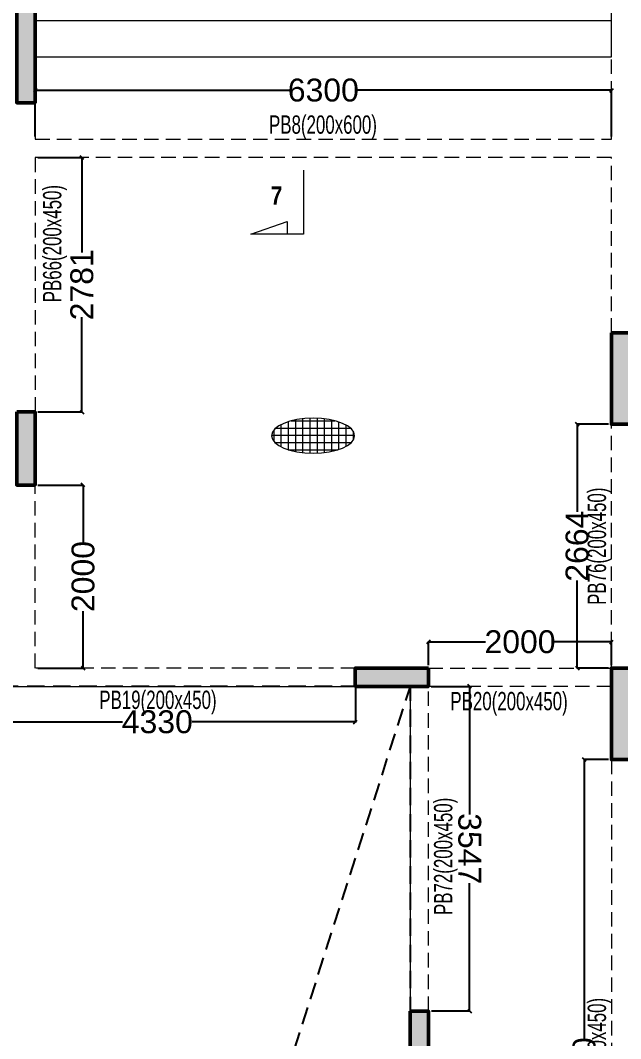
# Model space of a CAD drawing. Header units: millimetres. Extents: x 372 to 37729, y 179 to 80599.
# Drawn here: x 20200 to 26762, y 59940 to 71071 of the extents above; entities that cross this region are included whole.
import ezdxf
from ezdxf.enums import TextEntityAlignment as Align

# ---------------------------------------------------------------- set-up
doc = ezdxf.new("R2010")
doc.units = ezdxf.units.MM
doc.linetypes.add('DASHED', pattern=[0.75, 0.5, -0.25])
doc.linetypes.add('HIDDEN', pattern=[9.525, 6.35, -3.175])
for name, color, linetype, lineweight in [('A-CLMN', 5, 'Continuous', 50), ('A-CONC-PATT', 253, 'Continuous', 0), ('S - BEAM', 7, 'Continuous', 13), ('S - BEAM TXT', 30, 'Continuous', 13), ('section symb', 5, 'Continuous', 0)]:
    doc.layers.add(name, color=color, linetype=linetype, lineweight=lineweight)
for name, color, linetype in [('S-DIM', 8, 'Continuous'), ('SL-FW-HIDDEN', 1, 'Continuous'), ('TEXT', 7, 'Continuous'), ('TOILET SUNK BY100', 240, 'Continuous')]:
    doc.layers.add(name, color=color, linetype=linetype)
doc.styles.add('S - GRID TXT', font='ARIALNB.TTF')
doc.styles.add('SD', font='ARIALNB.TTF')
doc.styles.add('SOBHA', font='arial.ttf')
doc.styles.add('TITLE', font='tahoma.ttf')
doc.dimstyles.new('S--20', dxfattribs={"dimscale": 20, "dimtxt": 12.5, "dimasz": 2, "dimexe": 0.25, "dimexo": 1.5, "dimgap": 0.1, "dimtad": 0, "dimdec": 0, "dimrnd": 0.0005, "dimzin": 0, "dimdsep": 46, "dimtxsty": 'SOBHA', "dimblk": 'OBLIQUE', "dimcen": 0.09, "dimclrd": 8, "dimclre": 8, "dimclrt": 4, "dimadec": 0, "dimazin": 0, "dimtfac": 1, "dimtdec": 0, "dimtofl": 0, "dimtmove": 0, "dimatfit": 3, "dimfxl": 0.18, "dimtolj": 1, "dimtzin": 0, "dimlwd": -1, "dimlwe": -1, "dimarcsym": 0})

# ---------------------------------------------------------------- blocks, each defined once
blk = doc.blocks.new('plinth beam layout')
at = {"layer": 'TOILET SUNK BY100', "linetype": 'Continuous', "lineweight": 18}
h = blk.add_hatch(dxfattribs=at)
h.set_pattern_fill('NET', color=2, scale=630)
h.set_pattern_definition([(2e-15, (-368807.366, -2202960.935), (0, 78.75), []), (90, (-368807.366, -2202960.935), (-78.75, 5e-15), [])])
h.paths.add_polyline_path([(-166375, -2190264), (-166376, -2190272), (-166379, -2190282), (-166383, -2190291), (-166388, -2190301), (-166394, -2190310), (-166402, -2190319), (-166410, -2190328), (-166420, -2190337), (-166430, -2190345), (-166441, -2190353), (-166454, -2190362), (-166467, -2190369), (-166482, -2190377), (-166497, -2190384), (-166513, -2190391), (-166530, -2190397), (-166547, -2190403), (-166565, -2190409), (-166584, -2190414), (-166604, -2190419), (-166624, -2190424), (-166645, -2190428), (-166666, -2190432), (-166687, -2190435), (-166709, -2190438), (-166731, -2190440), (-166754, -2190442), (-166776, -2190443), (-166799, -2190444), (-166822, -2190444), (-166845, -2190444), (-166867, -2190444), (-166890, -2190442), (-166912, -2190441), (-166935, -2190439), (-166957, -2190436), (-166978, -2190433), (-167000, -2190430), (-167021, -2190426), (-167041, -2190422), (-167061, -2190417), (-167080, -2190412), (-167099, -2190406), (-167116, -2190400), (-167134, -2190394), (-167150, -2190387), (-167166, -2190380), (-167180, -2190373), (-167194, -2190365), (-167207, -2190358), (-167219, -2190349), (-167230, -2190341), (-167240, -2190332), (-167249, -2190323), (-167257, -2190314), (-167264, -2190305), (-167269, -2190296), (-167274, -2190287), (-167277, -2190277), (-167280, -2190267), (-167280, -2190262), (-167281, -2190253), (-167280, -2190240), (-167277, -2190229), (-167274, -2190220), (-167269, -2190210), (-167264, -2190201), (-167257, -2190192), (-167249, -2190183), (-167240, -2190174), (-167230, -2190165), (-167219, -2190157), (-167207, -2190149), (-167194, -2190141), (-167180, -2190133), (-167166, -2190126), (-167150, -2190119), (-167134, -2190112), (-167116, -2190106), (-167099, -2190100), (-167080, -2190094), (-167061, -2190089), (-167041, -2190084), (-167021, -2190080), (-167000, -2190076), (-166978, -2190073), (-166957, -2190070), (-166935, -2190067), (-166912, -2190065), (-166890, -2190064), (-166867, -2190063), (-166845, -2190062), (-166822, -2190062), (-166799, -2190062), (-166776, -2190063), (-166754, -2190064), (-166731, -2190066), (-166709, -2190068), (-166687, -2190071), (-166666, -2190074), (-166645, -2190078), (-166624, -2190082), (-166604, -2190087), (-166584, -2190092), (-166565, -2190097), (-166547, -2190103), (-166530, -2190109), (-166513, -2190115), (-166497, -2190122), (-166482, -2190129), (-166467, -2190137), (-166454, -2190145), (-166441, -2190153), (-166430, -2190161), (-166420, -2190169), (-166410, -2190178), (-166402, -2190187), (-166394, -2190196), (-166388, -2190206), (-166383, -2190215), (-166379, -2190224), (-166376, -2190234), (-166375, -2190242), (-166374, -2190253)])
at = {"layer": 'A-CLMN', "lineweight": 18, "extrusion": (0, 0, -1)}
blk.add_ellipse((-166827, -2190253, 0), major_axis=(454, 0), ratio=0.421603, dxfattribs=at)
at = {"layer": 'S - BEAM', "linetype": 'HIDDEN', "ltscale": 25}
for p, q in [((-163565, -2187012, 0), (-163565, -2185713, 0)), ((-169865, -2186613, 0), (-169865, -2187012, 0)), ((-169865, -2187212, 0), (-169865, -2189993, 0)), ((-163565, -2189128, 0), (-163565, -2187212, 0)), ((-163566, -2192793, 0), (-163566, -2190128, 0)), ((-169866, -2192793, 0), (-169866, -2190793, 0)), ((-166366, -2192793, 0), (-169874, -2192793, 0)), ((-165566, -2192793, 0), (-163566, -2192793, 0)), ((-163566, -2192993, 0), (-165566, -2192993, 0)), ((-165565, -2196541, 0), (-165565, -2192993, 1)), ((-163566, -2193793, 0), (-163566, -2200193, 0))]:
    blk.add_line(p, q, dxfattribs=at)
at = {"layer": 'S - BEAM', "linetype": 'ByBlock', "ltscale": 25}
for p, q in [((-170696, -2192993, 0), (-166366, -2192993, 0)), ((-165765, -2192993, 1), (-165765, -2196541, 0))]:
    blk.add_line(p, q, dxfattribs=at)
at = {"layer": 'S - BEAM', "color": 5, "ltscale": 350}
for points, elevation in [([(-169865, -2186113), (-169865, -2184913)], 0), ([(-163565, -2186113), (-163565, -2184913)], 0), ([(-169865, -2185713), (-163565, -2185713)], 5), ([(-169865, -2186113), (-163565, -2186113)], 5)]:
    blk.add_lwpolyline(points, dxfattribs=dict(at, elevation=elevation))
at = {"layer": 'S - BEAM', "linetype": 'HIDDEN', "ltscale": 25, "elevation": 0}
for points in [[(-169865, -2187012), (-163565, -2187012)], [(-163565, -2187212), (-169865, -2187212)]]:
    blk.add_lwpolyline(points, dxfattribs=at)
at = {"layer": 'section symb', "ltscale": 1000, "elevation": 5}
blk.add_lwpolyline([(-166933, -2187352), (-166933, -2188049), (-167508, -2188049), (-167110, -2187910), (-167110, -2188049)], dxfattribs=at)
at = {"layer": 'S - BEAM TXT', "char_height": 200, "attachment_point": 8, "style": 'S - GRID TXT'}
for s, insert in [('{\\fSwis721 LtCn BT|b0|i0|c0|p34;\\W0.9;PB8(200x600)}', (-166719, -2187012, 0)), ('{\\fSwis721 LtCn BT|b0|i0|c0|p34;\\W0.9;PB19(200x450)}', (-168523, -2193300, 1)), ('{\\fSwis721 LtCn BT|b0|i0|c0|p34;\\W0.9;PB20(200x450)}', (-164685, -2193314, 1))]:
    blk.add_mtext(s, dxfattribs=dict(at, insert=insert))
at = {"layer": 'S - BEAM TXT', "char_height": 200, "attachment_point": 8, "rotation": 90, "style": 'S - GRID TXT'}
for s, insert in [('{\\fSwis721 LtCn BT|b0|i0|c0|p34;\\W0.9;PB66(200x450)}', (-169519, -2188153, 0)), ('{\\fSwis721 LtCn BT|b0|i0|c0|p34;\\W0.9;PB76(200x450)}', (-163565, -2191461, 0)), ('{\\fSwis721 LtCn BT|b0|i0|c0|p34;\\W0.9;PB72(200x450)}', (-165245, -2194851, 1)), ('{\\fSwis721 LtCn BT|b0|i0|c0|p34;\\W0.9;PB75(250x450)}', (-163565, -2197039, 0))]:
    blk.add_mtext(s, dxfattribs=dict(at, insert=insert))
at = {"layer": 'TEXT', "color": 4, "linetype": 'Continuous', "style": 'SD'}
blk.add_text('7', height=200, rotation=0.0105, dxfattribs=at).set_placement((-167290, -2187727, 5))
blk = doc.blocks.new('TYP CLM')
at = {"layer": 'A-CONC-PATT'}
h = blk.add_hatch(color=256, dxfattribs=at)
h.dxf.hatch_style = 1
h.paths.add_polyline_path([(11770, 38760), (11570, 38760), (11570, 37660), (11770, 37660)])
h = blk.add_hatch(color=256, dxfattribs=at)
h.dxf.hatch_style = 1
h.paths.add_polyline_path([(18270, 35145), (18070, 35145), (18070, 34145), (18270, 34145)])
h = blk.add_hatch(color=256, dxfattribs=at)
h.dxf.hatch_style = 1
h.paths.add_polyline_path([(11770, 34280), (11570, 34280), (11570, 33480), (11770, 33480)])
h = blk.add_hatch(color=256, dxfattribs=at)
h.dxf.hatch_style = 1
h.paths.add_polyline_path([(16070, 31280), (16070, 31480), (15270, 31480), (15270, 31280)])
h = blk.add_hatch(color=256, dxfattribs=at)
h.dxf.hatch_style = 1
h.paths.add_polyline_path([(18070, 30480), (18270, 30480), (18270, 31480), (18070, 31480)])
h = blk.add_hatch(color=256, dxfattribs=at)
h.dxf.hatch_style = 1
h.paths.add_polyline_path([(16070, 27730), (15870, 27730), (15870, 27330), (16070, 27330)])
at = {"layer": 'A-CLMN'}
for points, elevation in [([(11570, 38760), (11770, 38760), (11770, 37660), (11570, 37660)], 0), ([(18070, 35145), (18270, 35145), (18270, 34145), (18070, 34145)], 1), ([(18070, 35145), (18270, 35145), (18270, 34145), (18070, 34145)], 0), ([(11570, 34280), (11770, 34280), (11770, 33480), (11570, 33480)], 0), ([(16070, 31480), (16070, 31280), (15270, 31280), (15270, 31480)], 1), ([(18270, 30480), (18070, 30480), (18070, 31480), (18270, 31480)], 1), ([(15870, 27730), (16070, 27730), (16070, 27330), (15870, 27330)], 1)]:
    blk.add_lwpolyline(points, close=True, dxfattribs=dict(at, elevation=elevation))
blk = doc.blocks.new('*U76')
at = {"layer": 'SL-FW-HIDDEN', "linetype": 'HIDDEN', "ltscale": 30}
blk.add_line((0, 17302), (5532, 0), dxfattribs=at)
blk.add_lwpolyline([(0, 17302), (5532, 17302), (5532, 0), (0, 0)], close=True, dxfattribs=at)
at = {"layer": 'SL-FW-HIDDEN', "linetype": 'DASHED', "ltscale": 250, "style": 'TITLE'}
blk.add_attdef('DECRIPTION', text='', height=125, dxfattribs=at).set_placement((960, 116), align=Align.MIDDLE_CENTER)
blk = doc.blocks.new('_Oblique')
at = {"color": 0, "linetype": 'ByBlock', "lineweight": -2}
blk.add_line((-0.5, -0.5), (0.5, 0.5), dxfattribs=at)
blk = doc.blocks.new('*D436')
at = {"layer": 'Defpoints', "color": 0, "linetype": 'ByBlock', "transparency": 16777216}
for p in [(26663, 70307), (20362, 69772, 0), (26663, 69772, 0)]:
    blk.add_point(p, dxfattribs=at)
at = {"layer": 'S-DIM', "color": 8, "transparency": 16777216}
for p, q in [((20362, 69802), (20362, 70312)), ((20362, 70307), (23137, 70307)), ((26663, 70307), (23888, 70307)), ((26663, 69802), (26663, 70312))]:
    blk.add_line(p, q, dxfattribs=at)
at = {"layer": 'S-DIM', "color": 8, "linetype": 'ByBlock', "transparency": 16777216, "xscale": 40, "yscale": 40, "zscale": 40, "rotation": 180}
blk.add_blockref('_Oblique', (20362, 70307), dxfattribs=at)
at = {"layer": 'S-DIM', "color": 8, "linetype": 'ByBlock', "transparency": 16777216, "xscale": 40, "yscale": 40, "zscale": 40}
blk.add_blockref('_Oblique', (26663, 70307), dxfattribs=at)
at = {"layer": 'S-DIM', "color": 4, "linetype": 'ByBlock', "transparency": 16777216, "insert": (23512, 70307), "char_height": 250, "attachment_point": 5, "style": 'SOBHA'}
blk.add_mtext('\\A1;6300', dxfattribs=at)
blk = doc.blocks.new('*D392')
at = {"layer": 'Defpoints', "color": 0, "linetype": 'ByBlock', "transparency": 16777216}
for p in [(26287, 66655), (26661, 66655, 0), (26661, 63991, 0)]:
    blk.add_point(p, dxfattribs=at)
at = {"layer": 'S-DIM', "color": 8, "transparency": 16777216}
for p, q in [((26631, 66655), (26282, 66655)), ((26287, 66655), (26287, 65700)), ((26287, 63991), (26287, 64946)), ((26631, 63991), (26282, 63991))]:
    blk.add_line(p, q, dxfattribs=at)
at = {"layer": 'S-DIM', "color": 8, "linetype": 'ByBlock', "transparency": 16777216, "xscale": 40, "yscale": 40, "zscale": 40}
for p, rotation in [((26287, 66655), 90), ((26287, 63991), 270)]:
    blk.add_blockref('_Oblique', p, dxfattribs=dict(at, rotation=rotation))
at = {"layer": 'S-DIM', "color": 4, "linetype": 'ByBlock', "transparency": 16777216, "insert": (26287, 65323), "char_height": 250, "attachment_point": 5, "rotation": 90, "style": 'SOBHA'}
blk.add_mtext('\\A1;2664', dxfattribs=at)
blk = doc.blocks.new('*D393')
at = {"layer": 'Defpoints', "color": 0, "linetype": 'ByBlock', "transparency": 16777216}
for p in [(26662, 64277), (24661, 63991, 0), (26662, 63991, 0)]:
    blk.add_point(p, dxfattribs=at)
at = {"layer": 'S-DIM', "color": 8, "transparency": 16777216}
for p, q in [((24661, 64021), (24661, 64282)), ((24661, 64277), (25285, 64277)), ((26662, 64277), (26039, 64277)), ((26662, 64021), (26662, 64282))]:
    blk.add_line(p, q, dxfattribs=at)
at = {"layer": 'S-DIM', "color": 8, "linetype": 'ByBlock', "transparency": 16777216, "xscale": 40, "yscale": 40, "zscale": 40, "rotation": 180}
blk.add_blockref('_Oblique', (24661, 64277), dxfattribs=at)
at = {"layer": 'S-DIM', "color": 8, "linetype": 'ByBlock', "transparency": 16777216, "xscale": 40, "yscale": 40, "zscale": 40}
blk.add_blockref('_Oblique', (26662, 64277), dxfattribs=at)
at = {"layer": 'S-DIM', "color": 4, "linetype": 'ByBlock', "transparency": 16777216, "insert": (25662, 64277), "char_height": 250, "attachment_point": 5, "style": 'SOBHA'}
blk.add_mtext('\\A1;2000', dxfattribs=at)
blk = doc.blocks.new('*D287')
at = {"layer": 'Defpoints', "color": 0, "linetype": 'ByBlock', "transparency": 16777216}
for p in [(26661, 62991, 0), (26364, 56141), (26662, 56141, 0)]:
    blk.add_point(p, dxfattribs=at)
at = {"layer": 'S-DIM', "color": 8, "transparency": 16777216}
for p, q in [((26631, 62991), (26359, 62991)), ((26364, 62991), (26364, 59941)), ((26364, 56141), (26364, 59190)), ((26632, 56141), (26359, 56141))]:
    blk.add_line(p, q, dxfattribs=at)
at = {"layer": 'S-DIM', "color": 8, "linetype": 'ByBlock', "transparency": 16777216, "xscale": 40, "yscale": 40, "zscale": 40}
for p, rotation in [((26364, 62991), 90), ((26364, 56141), 270)]:
    blk.add_blockref('_Oblique', p, dxfattribs=dict(at, rotation=rotation))
at = {"layer": 'S-DIM', "color": 4, "linetype": 'ByBlock', "transparency": 16777216, "insert": (26364, 59566), "char_height": 250, "attachment_point": 5, "rotation": 90, "style": 'SOBHA'}
blk.add_mtext('\\A1;6850', dxfattribs=at)
blk = doc.blocks.new('*D399')
at = {"layer": 'Defpoints', "color": 0, "linetype": 'ByBlock', "transparency": 16777216}
for p in [(24662, 63790, 1), (25111, 63790), (24663, 60243, 0)]:
    blk.add_point(p, dxfattribs=at)
at = {"layer": 'S-DIM', "color": 8, "transparency": 16777216}
for p, q in [((24692, 63790), (25116, 63790)), ((25111, 63790), (25111, 62391)), ((25111, 60243), (25111, 61641)), ((24693, 60243), (25116, 60243))]:
    blk.add_line(p, q, dxfattribs=at)
at = {"layer": 'S-DIM', "color": 8, "linetype": 'ByBlock', "transparency": 16777216, "xscale": 40, "yscale": 40, "zscale": 40}
for p, rotation in [((25111, 63790), 90.00208938003288), ((25111, 60243), 270.002089380033)]:
    blk.add_blockref('_Oblique', p, dxfattribs=dict(at, rotation=rotation))
at = {"layer": 'S-DIM', "color": 4, "linetype": 'ByBlock', "transparency": 16777216, "insert": (25111, 62016), "char_height": 250, "attachment_point": 5, "rotation": 270.0021, "style": 'SOBHA'}
blk.add_mtext('\\A1;3547', dxfattribs=at)
blk = doc.blocks.new('*D402')
at = {"layer": 'Defpoints', "color": 0, "linetype": 'ByBlock', "transparency": 16777216}
for p in [(20362, 69571, 0), (20362, 66790, 0), (20873, 66790)]:
    blk.add_point(p, dxfattribs=at)
at = {"layer": 'S-DIM', "color": 8, "transparency": 16777216}
for p, q in [((20392, 69571), (20878, 69571)), ((20873, 69571), (20873, 68534)), ((20873, 66790), (20873, 67827)), ((20392, 66790), (20878, 66790))]:
    blk.add_line(p, q, dxfattribs=at)
at = {"layer": 'S-DIM', "color": 8, "linetype": 'ByBlock', "transparency": 16777216, "xscale": 40, "yscale": 40, "zscale": 40}
for p, rotation in [((20873, 69571), 90), ((20873, 66790), 270)]:
    blk.add_blockref('_Oblique', p, dxfattribs=dict(at, rotation=rotation))
at = {"layer": 'S-DIM', "color": 4, "linetype": 'ByBlock', "transparency": 16777216, "insert": (20873, 68180), "char_height": 250, "attachment_point": 5, "rotation": 90, "style": 'SOBHA'}
blk.add_mtext('\\A1;2781', dxfattribs=at)
blk = doc.blocks.new('*D403')
at = {"layer": 'Defpoints', "color": 0, "linetype": 'ByBlock', "transparency": 16777216}
for p in [(20361, 65991, 0), (20886, 65991), (20361, 63991, 0)]:
    blk.add_point(p, dxfattribs=at)
at = {"layer": 'S-DIM', "color": 8, "transparency": 16777216}
for p, q in [((20391, 65991), (20891, 65991)), ((20886, 65991), (20886, 65368)), ((20886, 63991), (20886, 64614)), ((20391, 63991), (20891, 63991))]:
    blk.add_line(p, q, dxfattribs=at)
at = {"layer": 'S-DIM', "color": 8, "linetype": 'ByBlock', "transparency": 16777216, "xscale": 40, "yscale": 40, "zscale": 40}
for p, rotation in [((20886, 65991), 90), ((20886, 63991), 270)]:
    blk.add_blockref('_Oblique', p, dxfattribs=dict(at, rotation=rotation))
at = {"layer": 'S-DIM', "color": 4, "linetype": 'ByBlock', "transparency": 16777216, "insert": (20886, 64991), "char_height": 250, "attachment_point": 5, "rotation": 90, "style": 'SOBHA'}
blk.add_mtext('\\A1;2000', dxfattribs=at)
blk = doc.blocks.new('*D290')
at = {"layer": 'Defpoints', "color": 0, "linetype": 'ByBlock', "transparency": 16777216}
for p in [(19532, 63991, 0), (23862, 63991, 0), (23862, 63402)]:
    blk.add_point(p, dxfattribs=at)
at = {"layer": 'S-DIM', "color": 8, "transparency": 16777216}
for p, q in [((19532, 63961), (19532, 63397)), ((23862, 63961), (23862, 63397)), ((19532, 63402), (21317, 63402)), ((23862, 63402), (22077, 63402))]:
    blk.add_line(p, q, dxfattribs=at)
at = {"layer": 'S-DIM', "color": 8, "linetype": 'ByBlock', "transparency": 16777216, "xscale": 40, "yscale": 40, "zscale": 40, "rotation": 180}
blk.add_blockref('_Oblique', (19532, 63402), dxfattribs=at)
at = {"layer": 'S-DIM', "color": 8, "linetype": 'ByBlock', "transparency": 16777216, "xscale": 40, "yscale": 40, "zscale": 40}
blk.add_blockref('_Oblique', (23862, 63402), dxfattribs=at)
at = {"layer": 'S-DIM', "color": 4, "linetype": 'ByBlock', "transparency": 16777216, "insert": (21697, 63402), "char_height": 250, "attachment_point": 5, "style": 'SOBHA'}
blk.add_mtext('\\A1;4330', dxfattribs=at)

msp = doc.modelspace()

# ---------------------------------------------------------------- block references
at = {"color": 1}
msp.add_blockref('plinth beam layout', (190227.2, 2256783.3), dxfattribs=at)
at = {"linetype": 'ByBlock'}
msp.add_blockref('TYP CLM', (8591.5, 32510.6, -0.3), dxfattribs=at)
at = {"layer": 'SL-FW-HIDDEN', "color": 3, "linetype": 'DASHED', "lineweight": 5, "ltscale": 30, "xscale": -1, "rotation": 180}
msp.add_blockref('*U76', (18932, 63790.6, -0.3), dxfattribs=at)

# ---------------------------------------------------------------- dimensions: what is measured, and where the dimension line sits
at = {"layer": 'S-DIM', "linetype": 'ByBlock'}
for base, p1, p2, picture, middle in [((26662.6, 70307.4), (20362.3, 69771.6, -0.4), (26662.6, 69771.6, -0.4), '*D436', (23512.5, 70307.4)), ((26661.6, 64276.9), (24661.5, 63990.6, 0.3), (26661.6, 63990.6, 0.3), '*D393', (25661.5, 64276.9)), ((23861.8, 63402.4), (19531.8, 63990.6, 0.3), (23861.8, 63990.6, 0.3), '*D290', (21696.8, 63402.4))]:
    dim = msp.add_linear_dim(base=base, p1=p1, p2=p2, dimstyle='S--20', dxfattribs=at)
    dim.commit()
    dim.dimension.update_dxf_attribs({"geometry": picture, "text_midpoint": middle})
for base, p1, p2, picture, middle in [((20873, 66789.9), (20362.3, 69571, -0.4), (20362.3, 66789.9, -0.4), '*D402', (20873, 68180.5)), ((26286.6, 66654.9), (26661.5, 63990.6, -0.4), (26661.5, 66654.9, -0.4), '*D392', (26286.6, 65322.7)), ((20885.6, 65990.6), (20361, 63990.6, -0.4), (20361, 65990.6, -0.4), '*D403', (20885.6, 64990.6)), ((26363.7, 56140.6), (26661.5, 62990.6, 0.4), (26661.6, 56140.6, 0.3), '*D287', (26363.7, 59565.6))]:
    dim = msp.add_linear_dim(base=base, p1=p1, p2=p2, angle=90, dimstyle='S--20', dxfattribs=at)
    dim.commit()
    dim.dimension.update_dxf_attribs({"geometry": picture, "text_midpoint": middle})
dim = msp.add_aligned_dim(p1=(24662.5, 60242.6, 0.4), p2=(24662.4, 63789.9, 0.8), distance=-448.6, dimstyle='S--20', dxfattribs=at)
dim.commit()
dim.dimension.update_dxf_attribs({"geometry": '*D399', "text_midpoint": (25111.1, 62016.3)})

doc.saveas('drawing.dxf')
